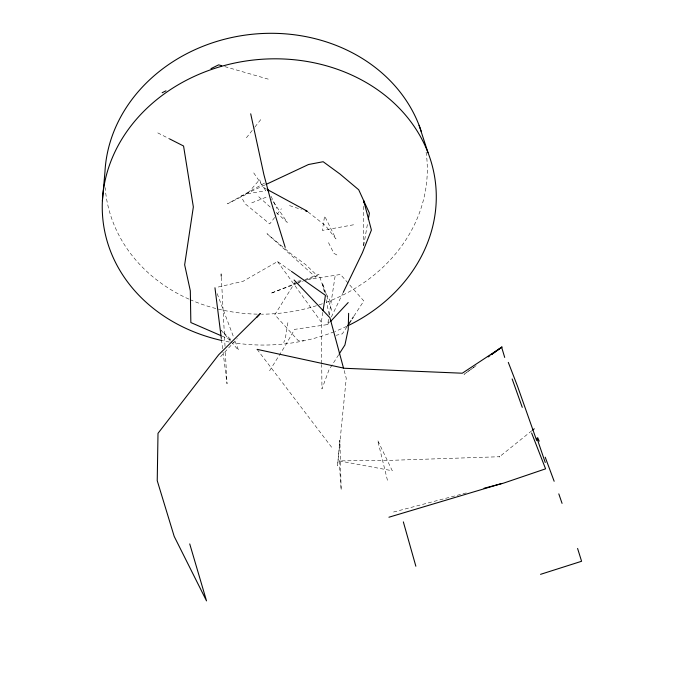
<?xml version="1.0" encoding="UTF-8"?>
<svg xmlns="http://www.w3.org/2000/svg" width="684" height="684" viewBox="0 0 684 684"><rect width="100%" height="100%" fill="white"/><g stroke="black" fill="none" stroke-linecap="round" stroke-linejoin="round"><path stroke-width="0.51" stroke-dasharray="3.42 2.56" d="M363.486 245.616L363.64 205.833M321.711 363.503L321.318 322.13L322.899 311.81M328.5 319.334L327.704 324.567L294.565 329.38L285.382 345.514L268.718 372.164M329.141 315.144L335.228 275.361M287.878 322.694L285.279 338.725L283.749 342.504M363.674 245.616L367.727 222.556M329.072 321.728L327.704 324.567L329.825 322.292M331.355 317L342.787 293.342M295.582 281.543L274.797 314.743L298.224 340.572L303.858 340.35M338.657 354.782L328.961 369.933L321.959 388.948L321.719 364.563M346.993 326.738L342.351 333.852L336.126 335.28M353.953 316.068L363.82 300.951L340.487 274.464L306.03 279.901M274.72 217.435L269.735 223.89L245.06 203.704L240.922 196.214L265.059 184.894M277.157 214.272L281.423 208.748M246.394 137.783L254.268 127.822M254.927 126.993L260.835 119.52M264.58 183.064L227.498 203.832L247.446 193.752L259.638 179.61L261.297 184.449M220.581 356.697L237.228 338.614M531.793 430.758L499.158 457.032L499.782 456.724L391.855 460.298L339.161 460.896L341.179 490.052L339.863 440.111L337.554 465.719L346.249 378.261L343.761 369.027M476.115 365.632L464.009 374.362L475.987 365.743M290.597 270.77L277.533 261.562L243.051 281.312L216.007 287.528M297.01 282.8L270.548 293.427L295.796 283.98M297.993 282.406L303.876 280.038M304.85 279.645L318.915 274.31L324.515 290.914L332.116 304.26M251.746 202.857L268.068 196.462M296.779 283.612L302.687 281.389M303.67 281.021L317.444 275.84L305.757 264.682L292.359 254.884L267.008 233.706L315.94 277.405M393.565 512.025L468.6 492.318M353.551 224.779L322.378 230.422L324.609 215.947L335.972 238.921L325.43 225.6L307.39 211.467M247.446 193.752L265.443 190.802M297.677 281.218L301.849 280.56M339.161 460.896L392.265 470.754L377.654 440.282L387.486 480.459M224.745 66.596L268.444 79.199M289.537 205.593L301.439 209.509M221.855 336.024L231.551 340.23L221.702 330.799M157.773 132.893L169.743 138.98M336.879 254.952L333.895 253.362L327.721 241.067M263.477 187.45L266.247 188.955M258.749 196.778L272.206 208.859M276.165 212.408L287.254 222.36L271.693 199.386M220.941 330.081L230.431 340.974M231.115 341.752L238.571 350.311L235.262 341.547M257.09 349.353L332.236 448.037M277.533 261.562L321.318 322.13M253.738 172.89L266.905 192.324M270.992 196.205L276.934 208.406M217.187 293.658L233.8 337.657M331.723 310.382L322.361 282.843L324.378 292.239M325.952 299.549L329.312 315.213M221.462 339.452L222.916 351.054M223.052 352.115L227.028 383.758L225.267 350.755M221.342 277.294L225.036 346.489M426.089 152.13A161.501 140.16 -6.4 0 1 325.327 302.679M322.403 303.739A161.501 140.16 -6.4 0 1 317.444 305.397M316.444 305.714A161.501 140.16 -6.4 0 1 261.425 314.187M257.21 314.144A161.501 140.16 -6.4 0 1 189.844 299.524M188.869 299.096A161.501 140.16 -6.4 0 1 105.174 187.655M346.72 326.328A167.306 142.794 -6.4 0 1 335.169 331.381M334.194 331.757A167.306 142.794 -6.4 0 1 233.483 342.727M229.32 342.026A167.306 142.794 -6.4 0 1 221.077 340.341"/><path stroke-width="1.03" d="M363.657 202.695L363.657 200.6L371.412 230.055L362.383 252.789L343.248 292.401M348.626 313.34L348.224 329.38L344.924 344.975L339.221 353.893M102.412 200.651L104.968 171.761A161.501 140.16 -6.4 0 1 247.582 34.799A161.501 140.16 -6.4 0 1 421.25 131.396M323.062 310.784L325.439 295.308L291.469 271.386M368.283 219.41L369.386 213.117L358.707 189.776L339.991 174.035L323.156 161.723L308.51 164.511L266.025 184.441M347.575 325.849L351.054 320.514M352.217 318.735L353.372 316.957M256.765 317.393L260.39 313.469L218.675 354.765L158.004 433.331L157.234 480.69L174.206 536.427L206.517 600.885L189.733 543.917M330.526 321.531L348.19 302.55M532.614 430.099L534.247 428.791M488.222 356.903L489.958 355.654M491.685 354.406L502.065 346.925L491.386 354.654M162.168 92.716L165.998 90.827M210.988 68.622L218.649 64.843L221.702 65.724M540.531 574.346L581.588 561.273L577.587 548.457M388.922 517.224L501.799 483.502M484.024 488.265L503.552 483.135L545.584 468.839L531.639 433.032M257.09 349.353L344.377 368.266L462.29 373.216L501.646 347.267L504.706 357.433M305.406 210.809L307.39 211.467M220.889 335.605L190.845 322.549L190.323 290.828L184.654 264.819L193.35 206.944L183.56 146.008L169.743 138.98M267.179 189.451L306.945 211.014M294.111 280.004L329.927 317.752L343.488 368.009M267.333 188.69L268.701 191.511M537.667 437.649L539.206 441.171M545.208 457.186L554.151 481.271M508.298 362.375L517.54 386.28L536.675 440.522M512.145 378.953L522.268 407.339M558.802 493.874L562.06 503.373M536.923 438.128L545.242 462.504M419.104 125.36L428.022 152.703M285.211 247.394L271.274 202.404L263.87 174.557L250.712 113.809M403.338 521.875L415.855 566.232M214.964 287.767L221.325 338.4M221.171 274.096L221.283 276.225M221.077 340.341A167.306 142.794 -6.4 0 1 127.207 131.003A167.306 142.794 -6.4 0 1 390.795 100.146A167.306 142.794 -6.4 0 1 348.609 325.404"/></g></svg>
